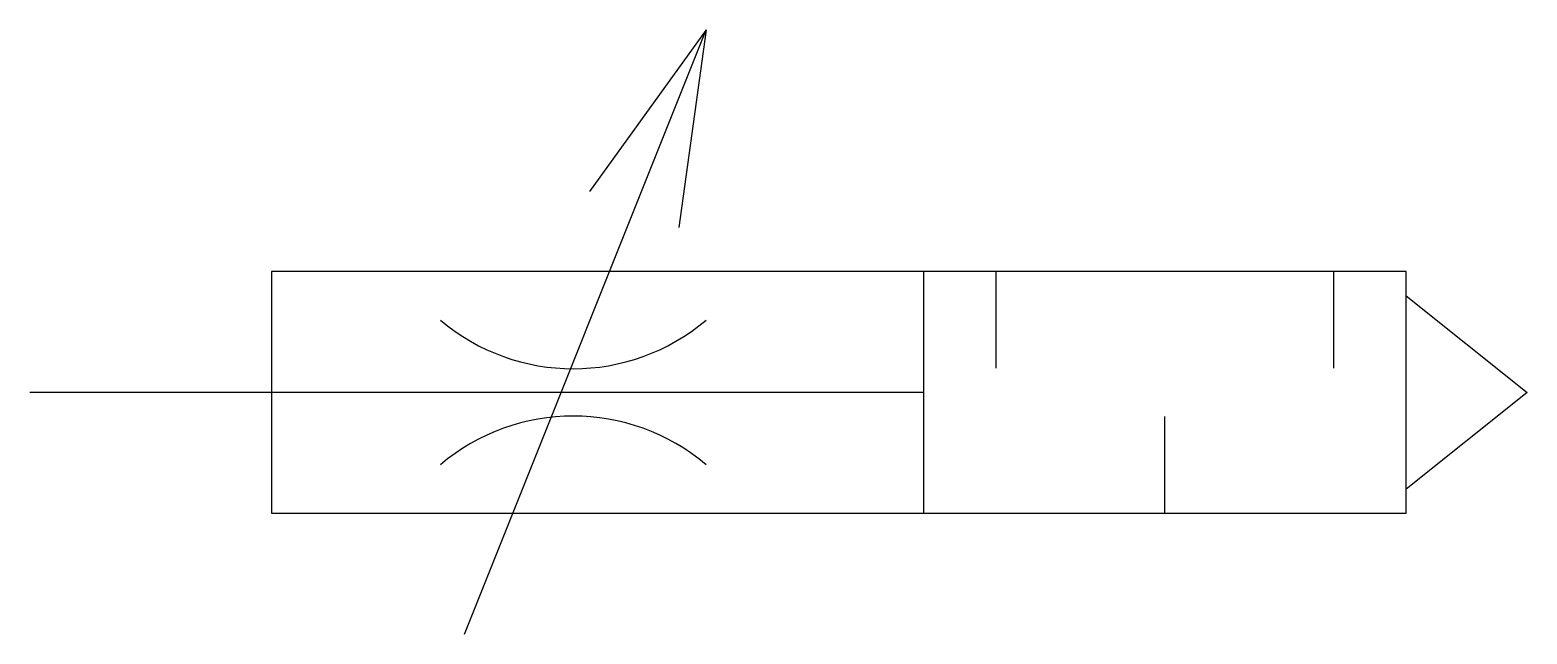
# Model space of a CAD drawing. Header units: millimetres. Extents: x 72.8 to 103.8, y -93.1 to -80.6.
import ezdxf

# ---------------------------------------------------------------- set-up
doc = ezdxf.new("R2010")
doc.units = ezdxf.units.MM
doc.linetypes.add('K5LT_BASIC', pattern=[0])

msp = doc.modelspace()

# ---------------------------------------------------------------- linework, layer by layer
at = {"color": 1, "linetype": 'K5LT_BASIC'}
for p, q in [((81.823, -93.106), (86.823, -80.606)), ((86.823, -80.606), (84.413, -83.946)), ((86.823, -80.606), (86.263, -84.696)), ((91.323, -85.606), (77.823, -85.606)), ((77.823, -85.606), (77.823, -90.606)), ((91.323, -85.606), (91.323, -90.606)), ((101.323, -85.606), (91.323, -85.606)), ((92.823, -85.606), (92.823, -87.606)), ((99.823, -87.606), (99.823, -85.606)), ((101.323, -90.606), (101.323, -85.606)), ((101.323, -86.106), (103.823, -88.106)), ((91.323, -88.106), (72.823, -88.106)), ((103.823, -88.106), (101.323, -90.106)), ((96.323, -90.606), (96.323, -88.606)), ((77.823, -90.606), (91.323, -90.606)), ((91.323, -90.606), (101.323, -90.606))]:
    msp.add_line(p, q, dxfattribs=at)
for centre, start, end in [((84.073, -83.356), 229.7636, 310.2364), ((84.073, -92.856), 49.7636, 130.2364)]:
    msp.add_arc(centre, 4.26, start, end, dxfattribs=at)

doc.saveas('drawing.dxf')
